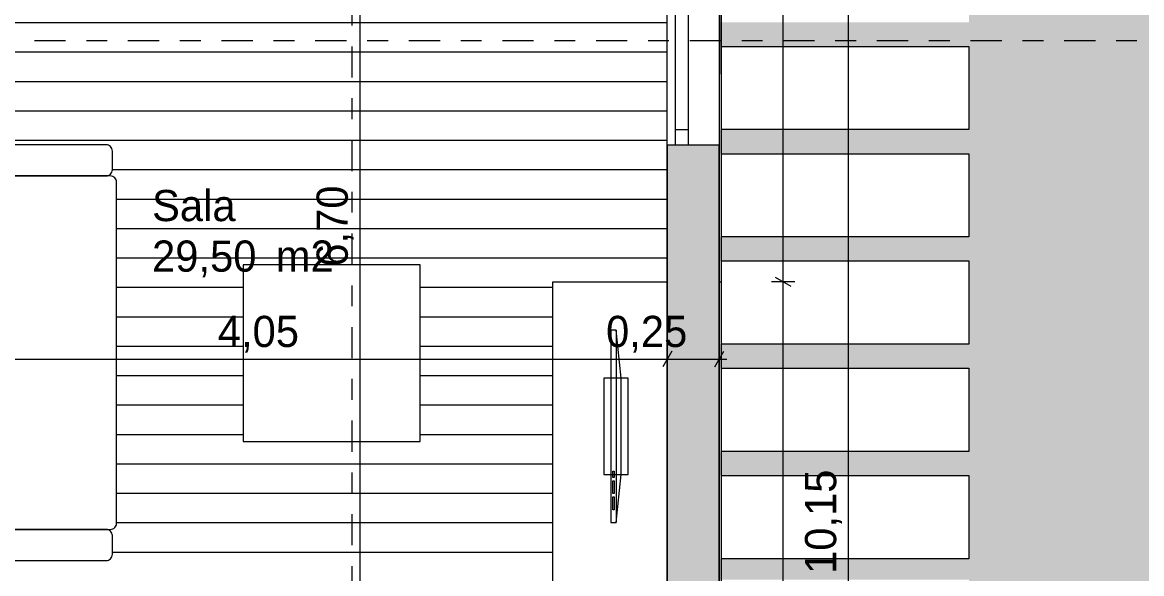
# Model space of a CAD drawing. Header units: metres. Extents: x -111189 to -108577, y -72951 to -72647.
# Drawn here: x -110702.23 to -110696.85, y -72933.22 to -72930.56 of the extents above; entities that cross this region are included whole.
import ezdxf

# ---------------------------------------------------------------- set-up
doc = ezdxf.new("R2010")
doc.units = ezdxf.units.M
doc.header["$MEASUREMENT"] = 0
doc.set_wipeout_variables(frame=1)
for name, pattern in [('Dashed', [0.423333, 0.211667, -0.211667]), ('OTK - Traço Ponto CORTES_ALÇ', [0.6, 0.3, -0.15, 0, -0.15]), ('Wipeout_Contour', [1, 0, -1])]:
    doc.linetypes.add(name, pattern=pattern)
for name, color, linetype in [('Planta Piso -1_1_01 - TERRENO PROPOSTO', 7, 'Continuous'), ('Planta Piso -1_1_07 - MUROS', 7, 'Continuous'), ('Planta Piso -1_1_14 - CORTES.Marcadores', 7, 'Continuous'), ('Planta Piso RC_1_00 - DESENHO 2D', 7, 'Continuous'), ('Planta Piso RC_1_01 - TERRENO PROPOSTO', 7, 'Continuous'), ('Planta Piso RC_1_03 - LAJES', 7, 'Continuous'), ('Planta Piso RC_1_05 - PAREDES..35', 7, 'Continuous'), ('Planta Piso RC_1_06 - FORRA', 7, 'Continuous'), ('Planta Piso RC_1_08 - EQUIPAMENTO AMOVIVEL', 7, 'Continuous'), ('Planta Piso RC_1_08 - EQUIPAMENTO FIXO', 7, 'Continuous'), ('Planta Piso RC_1_11 - ZONA_ÁREA', 7, 'Continuous'), ('Planta Piso RC_1_12 - COTAS GERAIS', 7, 'Continuous')]:
    doc.layers.add(name, color=color, linetype=linetype)
doc.styles.add('ESTILO_GERADO_3', font='AGENCYR.TTF')

# ---------------------------------------------------------------- blocks, each defined once
blk = doc.blocks.new('floor')
at = {"layer": 'Planta Piso RC_1_03 - LAJES', "color": 253, "linetype": 'Continuous', "lineweight": 9, "ltscale": 1000}
for p, q in [((-110702.3326, -72955.5644), (-110702.0826, -72955.5644)), ((-110702.3326, -72955.5644), (-110702.0826, -72955.5644)), ((-110702.0826, -72955.5644), (-110701.8326, -72955.5644)), ((-110702.0826, -72955.5644), (-110701.8326, -72955.5644)), ((-110701.8326, -72955.5644), (-110701.5826, -72955.5644)), ((-110701.8326, -72955.5644), (-110701.5826, -72955.5644)), ((-110701.5826, -72955.5644), (-110701.3326, -72955.5644)), ((-110701.5826, -72955.5644), (-110701.3326, -72955.5644)), ((-110701.3326, -72955.5644), (-110701.0826, -72955.5644)), ((-110701.3326, -72955.5644), (-110701.0826, -72955.5644)), ((-110701.0826, -72955.5644), (-110700.8326, -72955.5644)), ((-110701.0826, -72955.5644), (-110700.8326, -72955.5644)), ((-110700.8326, -72955.5644), (-110700.5826, -72955.5644)), ((-110700.8326, -72955.5644), (-110700.5826, -72955.5644)), ((-110700.5826, -72955.5644), (-110700.3326, -72955.5644)), ((-110700.5826, -72955.5644), (-110700.3326, -72955.5644)), ((-110700.3326, -72955.5644), (-110700.0826, -72955.5644)), ((-110700.3326, -72955.5644), (-110700.0826, -72955.5644)), ((-110700.0826, -72955.5644), (-110699.8326, -72955.5644)), ((-110700.0826, -72955.5644), (-110699.8326, -72955.5644)), ((-110699.8326, -72955.5644), (-110699.5826, -72955.5644)), ((-110699.8326, -72955.5644), (-110699.5826, -72955.5644)), ((-110699.5826, -72955.5644), (-110699.3326, -72955.5644)), ((-110699.5826, -72955.5644), (-110699.3326, -72955.5644)), ((-110699.3326, -72955.5644), (-110699.1326, -72955.5644)), ((-110699.3326, -72955.5644), (-110699.1326, -72955.5644)), ((-110702.3326, -72955.7059), (-110702.0826, -72955.7059)), ((-110702.3326, -72955.7059), (-110702.0826, -72955.7059)), ((-110702.0826, -72955.7059), (-110701.8326, -72955.7059)), ((-110702.0826, -72955.7059), (-110701.8326, -72955.7059)), ((-110701.8326, -72955.7059), (-110701.5826, -72955.7059)), ((-110701.8326, -72955.7059), (-110701.5826, -72955.7059)), ((-110701.5826, -72955.7059), (-110701.3326, -72955.7059)), ((-110701.5826, -72955.7059), (-110701.3326, -72955.7059)), ((-110701.3326, -72955.7059), (-110701.0826, -72955.7059)), ((-110701.3326, -72955.7059), (-110701.0826, -72955.7059)), ((-110701.0826, -72955.7059), (-110700.8326, -72955.7059)), ((-110701.0826, -72955.7059), (-110700.8326, -72955.7059)), ((-110700.8326, -72955.7059), (-110700.5826, -72955.7059)), ((-110700.8326, -72955.7059), (-110700.5826, -72955.7059)), ((-110700.5826, -72955.7059), (-110700.3326, -72955.7059)), ((-110700.5826, -72955.7059), (-110700.3326, -72955.7059)), ((-110700.3326, -72955.7059), (-110700.0826, -72955.7059)), ((-110700.3326, -72955.7059), (-110700.0826, -72955.7059)), ((-110700.0826, -72955.7059), (-110699.8326, -72955.7059)), ((-110700.0826, -72955.7059), (-110699.8326, -72955.7059)), ((-110699.8326, -72955.7059), (-110699.5826, -72955.7059)), ((-110699.8326, -72955.7059), (-110699.5826, -72955.7059)), ((-110699.5826, -72955.7059), (-110699.3326, -72955.7059)), ((-110699.5826, -72955.7059), (-110699.3326, -72955.7059)), ((-110699.3326, -72955.7059), (-110699.1326, -72955.7059)), ((-110699.3326, -72955.7059), (-110699.1326, -72955.7059)), ((-110702.3326, -72955.8474), (-110702.0826, -72955.8474)), ((-110702.3326, -72955.8474), (-110702.0826, -72955.8474)), ((-110702.0826, -72955.8474), (-110701.8326, -72955.8474)), ((-110702.0826, -72955.8474), (-110701.8326, -72955.8474)), ((-110701.8326, -72955.8474), (-110701.5826, -72955.8474)), ((-110701.8326, -72955.8474), (-110701.5826, -72955.8474)), ((-110701.5826, -72955.8474), (-110701.3326, -72955.8474)), ((-110701.5826, -72955.8474), (-110701.3326, -72955.8474)), ((-110701.3326, -72955.8474), (-110701.0826, -72955.8474)), ((-110701.3326, -72955.8474), (-110701.0826, -72955.8474)), ((-110701.0826, -72955.8474), (-110700.8326, -72955.8474)), ((-110701.0826, -72955.8474), (-110700.8326, -72955.8474)), ((-110700.8326, -72955.8474), (-110700.5826, -72955.8474)), ((-110700.8326, -72955.8474), (-110700.5826, -72955.8474)), ((-110700.5826, -72955.8474), (-110700.3326, -72955.8474)), ((-110700.5826, -72955.8474), (-110700.3326, -72955.8474)), ((-110700.3326, -72955.8474), (-110700.0826, -72955.8474)), ((-110700.3326, -72955.8474), (-110700.0826, -72955.8474)), ((-110700.0826, -72955.8474), (-110699.8326, -72955.8474)), ((-110700.0826, -72955.8474), (-110699.8326, -72955.8474)), ((-110699.8326, -72955.8474), (-110699.5826, -72955.8474)), ((-110699.8326, -72955.8474), (-110699.5826, -72955.8474)), ((-110699.5826, -72955.8474), (-110699.3326, -72955.8474)), ((-110699.5826, -72955.8474), (-110699.3326, -72955.8474)), ((-110699.3326, -72955.8474), (-110699.1326, -72955.8474)), ((-110699.3326, -72955.8474), (-110699.1326, -72955.8474)), ((-110702.3326, -72955.9889), (-110702.0826, -72955.9889)), ((-110702.3326, -72955.9889), (-110702.0826, -72955.9889)), ((-110702.0826, -72955.9889), (-110701.8326, -72955.9889)), ((-110702.0826, -72955.9889), (-110701.8326, -72955.9889)), ((-110701.8326, -72955.9889), (-110701.5826, -72955.9889)), ((-110701.8326, -72955.9889), (-110701.5826, -72955.9889)), ((-110701.5826, -72955.9889), (-110701.3326, -72955.9889)), ((-110701.5826, -72955.9889), (-110701.3326, -72955.9889)), ((-110701.3326, -72955.9889), (-110701.0826, -72955.9889)), ((-110701.3326, -72955.9889), (-110701.0826, -72955.9889)), ((-110701.0826, -72955.9889), (-110700.8326, -72955.9889)), ((-110701.0826, -72955.9889), (-110700.8326, -72955.9889)), ((-110700.8326, -72955.9889), (-110700.5826, -72955.9889)), ((-110700.8326, -72955.9889), (-110700.5826, -72955.9889)), ((-110700.5826, -72955.9889), (-110700.3326, -72955.9889)), ((-110700.5826, -72955.9889), (-110700.3326, -72955.9889)), ((-110700.3326, -72955.9889), (-110700.0826, -72955.9889)), ((-110700.3326, -72955.9889), (-110700.0826, -72955.9889)), ((-110700.0826, -72955.9889), (-110699.8326, -72955.9889)), ((-110700.0826, -72955.9889), (-110699.8326, -72955.9889)), ((-110699.8326, -72955.9889), (-110699.5826, -72955.9889)), ((-110699.8326, -72955.9889), (-110699.5826, -72955.9889)), ((-110699.5826, -72955.9889), (-110699.3326, -72955.9889)), ((-110699.5826, -72955.9889), (-110699.3326, -72955.9889)), ((-110699.3326, -72955.9889), (-110699.1326, -72955.9889)), ((-110699.3326, -72955.9889), (-110699.1326, -72955.9889)), ((-110702.3326, -72956.1304), (-110702.0826, -72956.1304)), ((-110702.3326, -72956.1304), (-110702.0826, -72956.1304)), ((-110702.0826, -72956.1304), (-110701.8326, -72956.1304)), ((-110702.0826, -72956.1304), (-110701.8326, -72956.1304)), ((-110701.8326, -72956.1304), (-110701.5826, -72956.1304)), ((-110701.8326, -72956.1304), (-110701.5826, -72956.1304)), ((-110701.5826, -72956.1304), (-110701.3326, -72956.1304)), ((-110701.5826, -72956.1304), (-110701.3326, -72956.1304)), ((-110701.3326, -72956.1304), (-110701.0826, -72956.1304)), ((-110701.3326, -72956.1304), (-110701.0826, -72956.1304)), ((-110701.0826, -72956.1304), (-110700.8326, -72956.1304)), ((-110701.0826, -72956.1304), (-110700.8326, -72956.1304)), ((-110700.8326, -72956.1304), (-110700.5826, -72956.1304)), ((-110700.8326, -72956.1304), (-110700.5826, -72956.1304)), ((-110700.5826, -72956.1304), (-110700.3326, -72956.1304)), ((-110700.5826, -72956.1304), (-110700.3326, -72956.1304)), ((-110700.3326, -72956.1304), (-110700.0826, -72956.1304)), ((-110700.3326, -72956.1304), (-110700.0826, -72956.1304)), ((-110700.0826, -72956.1304), (-110699.8326, -72956.1304)), ((-110700.0826, -72956.1304), (-110699.8326, -72956.1304)), ((-110699.8326, -72956.1304), (-110699.5826, -72956.1304)), ((-110699.8326, -72956.1304), (-110699.5826, -72956.1304)), ((-110699.5826, -72956.1304), (-110699.3326, -72956.1304)), ((-110699.5826, -72956.1304), (-110699.3326, -72956.1304)), ((-110699.3326, -72956.1304), (-110699.1326, -72956.1304)), ((-110699.3326, -72956.1304), (-110699.1326, -72956.1304)), ((-110701.8001, -72956.2719), (-110701.5826, -72956.2719)), ((-110701.8001, -72956.2719), (-110701.5826, -72956.2719)), ((-110701.5826, -72956.2719), (-110701.3326, -72956.2719)), ((-110701.5826, -72956.2719), (-110701.3326, -72956.2719)), ((-110701.3326, -72956.2719), (-110701.0826, -72956.2719)), ((-110701.3326, -72956.2719), (-110701.0826, -72956.2719)), ((-110701.0826, -72956.2719), (-110700.8326, -72956.2719)), ((-110701.0826, -72956.2719), (-110700.8326, -72956.2719)), ((-110700.8326, -72956.2719), (-110700.5826, -72956.2719)), ((-110700.8326, -72956.2719), (-110700.5826, -72956.2719)), ((-110700.5826, -72956.2719), (-110700.3326, -72956.2719)), ((-110700.5826, -72956.2719), (-110700.3326, -72956.2719)), ((-110700.3326, -72956.2719), (-110700.0826, -72956.2719)), ((-110700.3326, -72956.2719), (-110700.0826, -72956.2719)), ((-110700.0826, -72956.2719), (-110699.8326, -72956.2719)), ((-110700.0826, -72956.2719), (-110699.8326, -72956.2719)), ((-110699.8326, -72956.2719), (-110699.5826, -72956.2719)), ((-110699.8326, -72956.2719), (-110699.5826, -72956.2719)), ((-110699.5826, -72956.2719), (-110699.3326, -72956.2719)), ((-110699.5826, -72956.2719), (-110699.3326, -72956.2719)), ((-110699.3326, -72956.2719), (-110699.1326, -72956.2719)), ((-110699.3326, -72956.2719), (-110699.1326, -72956.2719)), ((-110701.7801, -72956.4134), (-110701.5826, -72956.4134)), ((-110701.7801, -72956.4134), (-110701.5826, -72956.4134)), ((-110701.5826, -72956.4134), (-110701.3326, -72956.4134)), ((-110701.5826, -72956.4134), (-110701.3326, -72956.4134)), ((-110701.3326, -72956.4134), (-110701.0826, -72956.4134)), ((-110701.3326, -72956.4134), (-110701.0826, -72956.4134)), ((-110701.0826, -72956.4134), (-110700.8326, -72956.4134)), ((-110701.0826, -72956.4134), (-110700.8326, -72956.4134)), ((-110700.8326, -72956.4134), (-110700.5826, -72956.4134)), ((-110700.8326, -72956.4134), (-110700.5826, -72956.4134)), ((-110700.5826, -72956.4134), (-110700.3326, -72956.4134)), ((-110700.5826, -72956.4134), (-110700.3326, -72956.4134)), ((-110700.3326, -72956.4134), (-110700.0826, -72956.4134)), ((-110700.3326, -72956.4134), (-110700.0826, -72956.4134)), ((-110700.0826, -72956.4134), (-110699.8326, -72956.4134)), ((-110700.0826, -72956.4134), (-110699.8326, -72956.4134)), ((-110699.8326, -72956.4134), (-110699.5826, -72956.4134)), ((-110699.8326, -72956.4134), (-110699.5826, -72956.4134)), ((-110699.5826, -72956.4134), (-110699.3326, -72956.4134)), ((-110699.5826, -72956.4134), (-110699.3326, -72956.4134)), ((-110699.3326, -72956.4134), (-110699.1326, -72956.4134)), ((-110699.3326, -72956.4134), (-110699.1326, -72956.4134)), ((-110701.7801, -72956.5549), (-110701.5826, -72956.5549)), ((-110701.7801, -72956.5549), (-110701.5826, -72956.5549)), ((-110701.5826, -72956.5549), (-110701.3326, -72956.5549)), ((-110701.5826, -72956.5549), (-110701.3326, -72956.5549)), ((-110701.3326, -72956.5549), (-110701.0826, -72956.5549)), ((-110701.3326, -72956.5549), (-110701.0826, -72956.5549)), ((-110701.0826, -72956.5549), (-110700.8326, -72956.5549)), ((-110701.0826, -72956.5549), (-110700.8326, -72956.5549)), ((-110700.8326, -72956.5549), (-110700.5826, -72956.5549)), ((-110700.8326, -72956.5549), (-110700.5826, -72956.5549)), ((-110700.5826, -72956.5549), (-110700.3326, -72956.5549)), ((-110700.5826, -72956.5549), (-110700.3326, -72956.5549)), ((-110700.3326, -72956.5549), (-110700.0826, -72956.5549)), ((-110700.3326, -72956.5549), (-110700.0826, -72956.5549)), ((-110700.0826, -72956.5549), (-110699.8326, -72956.5549)), ((-110700.0826, -72956.5549), (-110699.8326, -72956.5549)), ((-110699.8326, -72956.5549), (-110699.5826, -72956.5549)), ((-110699.8326, -72956.5549), (-110699.5826, -72956.5549)), ((-110699.5826, -72956.5549), (-110699.3326, -72956.5549)), ((-110699.5826, -72956.5549), (-110699.3326, -72956.5549)), ((-110699.3326, -72956.5549), (-110699.1326, -72956.5549)), ((-110699.3326, -72956.5549), (-110699.1326, -72956.5549)), ((-110701.7801, -72956.6964), (-110701.5826, -72956.6964)), ((-110701.7801, -72956.6964), (-110701.5826, -72956.6964)), ((-110701.5826, -72956.6964), (-110701.3326, -72956.6964)), ((-110701.5826, -72956.6964), (-110701.3326, -72956.6964)), ((-110701.3326, -72956.6964), (-110701.0826, -72956.6964)), ((-110701.3326, -72956.6964), (-110701.0826, -72956.6964)), ((-110701.0826, -72956.6964), (-110700.8326, -72956.6964)), ((-110701.0826, -72956.6964), (-110700.8326, -72956.6964)), ((-110700.8326, -72956.6964), (-110700.5826, -72956.6964)), ((-110700.8326, -72956.6964), (-110700.5826, -72956.6964)), ((-110700.5826, -72956.6964), (-110700.3326, -72956.6964)), ((-110700.5826, -72956.6964), (-110700.3326, -72956.6964)), ((-110700.3326, -72956.6964), (-110700.0826, -72956.6964)), ((-110700.3326, -72956.6964), (-110700.0826, -72956.6964)), ((-110700.0826, -72956.6964), (-110699.8326, -72956.6964)), ((-110700.0826, -72956.6964), (-110699.8326, -72956.6964)), ((-110699.8326, -72956.6964), (-110699.5826, -72956.6964)), ((-110699.8326, -72956.6964), (-110699.5826, -72956.6964)), ((-110699.5826, -72956.6964), (-110699.3326, -72956.6964)), ((-110699.5826, -72956.6964), (-110699.3326, -72956.6964)), ((-110699.3326, -72956.6964), (-110699.1326, -72956.6964)), ((-110699.3326, -72956.6964), (-110699.1326, -72956.6964)), ((-110701.7801, -72956.8379), (-110701.5826, -72956.8379)), ((-110701.7801, -72956.8379), (-110701.5826, -72956.8379)), ((-110701.5826, -72956.8379), (-110701.3326, -72956.8379)), ((-110701.5826, -72956.8379), (-110701.3326, -72956.8379)), ((-110701.3326, -72956.8379), (-110701.1713, -72956.8379)), ((-110701.3326, -72956.8379), (-110701.1713, -72956.8379)), ((-110700.3213, -72956.8379), (-110700.0826, -72956.8379)), ((-110700.3213, -72956.8379), (-110700.0826, -72956.8379)), ((-110700.0826, -72956.8379), (-110699.8326, -72956.8379)), ((-110700.0826, -72956.8379), (-110699.8326, -72956.8379)), ((-110699.8326, -72956.8379), (-110699.6826, -72956.8379)), ((-110699.8326, -72956.8379), (-110699.6826, -72956.8379)), ((-110701.7801, -72956.9794), (-110701.5826, -72956.9794)), ((-110701.7801, -72956.9794), (-110701.5826, -72956.9794)), ((-110701.5826, -72956.9794), (-110701.3326, -72956.9794)), ((-110701.5826, -72956.9794), (-110701.3326, -72956.9794)), ((-110701.3326, -72956.9794), (-110701.1713, -72956.9794)), ((-110701.3326, -72956.9794), (-110701.1713, -72956.9794)), ((-110700.3213, -72956.9794), (-110700.0826, -72956.9794)), ((-110700.3213, -72956.9794), (-110700.0826, -72956.9794)), ((-110700.0826, -72956.9794), (-110699.8326, -72956.9794)), ((-110700.0826, -72956.9794), (-110699.8326, -72956.9794)), ((-110699.8326, -72956.9794), (-110699.6826, -72956.9794)), ((-110699.8326, -72956.9794), (-110699.6826, -72956.9794)), ((-110701.7801, -72957.1209), (-110701.5826, -72957.1209)), ((-110701.7801, -72957.1209), (-110701.5826, -72957.1209)), ((-110701.5826, -72957.1209), (-110701.3326, -72957.1209)), ((-110701.5826, -72957.1209), (-110701.3326, -72957.1209)), ((-110701.3326, -72957.1209), (-110701.1713, -72957.1209)), ((-110701.3326, -72957.1209), (-110701.1713, -72957.1209)), ((-110700.3213, -72957.1209), (-110700.0826, -72957.1209)), ((-110700.3213, -72957.1209), (-110700.0826, -72957.1209)), ((-110700.0826, -72957.1209), (-110699.8326, -72957.1209)), ((-110700.0826, -72957.1209), (-110699.8326, -72957.1209)), ((-110699.8326, -72957.1209), (-110699.6826, -72957.1209)), ((-110699.8326, -72957.1209), (-110699.6826, -72957.1209)), ((-110701.7801, -72957.2624), (-110701.5826, -72957.2624)), ((-110701.7801, -72957.2624), (-110701.5826, -72957.2624)), ((-110701.5826, -72957.2624), (-110701.3326, -72957.2624)), ((-110701.5826, -72957.2624), (-110701.3326, -72957.2624)), ((-110701.3326, -72957.2624), (-110701.1713, -72957.2624)), ((-110701.3326, -72957.2624), (-110701.1713, -72957.2624)), ((-110700.3213, -72957.2624), (-110700.0826, -72957.2624)), ((-110700.3213, -72957.2624), (-110700.0826, -72957.2624)), ((-110700.0826, -72957.2624), (-110699.8326, -72957.2624)), ((-110700.0826, -72957.2624), (-110699.8326, -72957.2624)), ((-110699.8326, -72957.2624), (-110699.6826, -72957.2624)), ((-110699.8326, -72957.2624), (-110699.6826, -72957.2624)), ((-110701.7801, -72957.4039), (-110701.5826, -72957.4039)), ((-110701.7801, -72957.4039), (-110701.5826, -72957.4039)), ((-110701.5826, -72957.4039), (-110701.3326, -72957.4039)), ((-110701.5826, -72957.4039), (-110701.3326, -72957.4039)), ((-110701.3326, -72957.4039), (-110701.1713, -72957.4039)), ((-110701.3326, -72957.4039), (-110701.1713, -72957.4039)), ((-110700.3213, -72957.4039), (-110700.0826, -72957.4039)), ((-110700.3213, -72957.4039), (-110700.0826, -72957.4039)), ((-110700.0826, -72957.4039), (-110699.8326, -72957.4039)), ((-110700.0826, -72957.4039), (-110699.8326, -72957.4039)), ((-110699.8326, -72957.4039), (-110699.6826, -72957.4039)), ((-110699.8326, -72957.4039), (-110699.6826, -72957.4039)), ((-110701.7801, -72957.5454), (-110701.5826, -72957.5454)), ((-110701.7801, -72957.5454), (-110701.5826, -72957.5454)), ((-110701.5826, -72957.5454), (-110701.3326, -72957.5454)), ((-110701.5826, -72957.5454), (-110701.3326, -72957.5454)), ((-110701.3326, -72957.5454), (-110701.1713, -72957.5454)), ((-110701.3326, -72957.5454), (-110701.1713, -72957.5454)), ((-110700.3213, -72957.5454), (-110700.0826, -72957.5454)), ((-110700.3213, -72957.5454), (-110700.0826, -72957.5454)), ((-110700.0826, -72957.5454), (-110699.8326, -72957.5454)), ((-110700.0826, -72957.5454), (-110699.8326, -72957.5454)), ((-110699.8326, -72957.5454), (-110699.6826, -72957.5454)), ((-110699.8326, -72957.5454), (-110699.6826, -72957.5454)), ((-110701.7801, -72957.6869), (-110701.5826, -72957.6869)), ((-110701.7801, -72957.6869), (-110701.5826, -72957.6869)), ((-110701.5826, -72957.6869), (-110701.3326, -72957.6869)), ((-110701.5826, -72957.6869), (-110701.3326, -72957.6869)), ((-110701.3326, -72957.6869), (-110701.0826, -72957.6869)), ((-110701.3326, -72957.6869), (-110701.0826, -72957.6869)), ((-110701.0826, -72957.6869), (-110700.8326, -72957.6869)), ((-110701.0826, -72957.6869), (-110700.8326, -72957.6869)), ((-110700.8326, -72957.6869), (-110700.5826, -72957.6869)), ((-110700.8326, -72957.6869), (-110700.5826, -72957.6869)), ((-110700.5826, -72957.6869), (-110700.3326, -72957.6869)), ((-110700.5826, -72957.6869), (-110700.3326, -72957.6869)), ((-110700.3326, -72957.6869), (-110700.0826, -72957.6869)), ((-110700.3326, -72957.6869), (-110700.0826, -72957.6869)), ((-110700.0826, -72957.6869), (-110699.8326, -72957.6869)), ((-110700.0826, -72957.6869), (-110699.8326, -72957.6869)), ((-110699.8326, -72957.6869), (-110699.6826, -72957.6869)), ((-110699.8326, -72957.6869), (-110699.6826, -72957.6869)), ((-110701.7801, -72957.8284), (-110701.5826, -72957.8284)), ((-110701.7801, -72957.8284), (-110701.5826, -72957.8284)), ((-110701.5826, -72957.8284), (-110701.3326, -72957.8284)), ((-110701.5826, -72957.8284), (-110701.3326, -72957.8284)), ((-110701.3326, -72957.8284), (-110701.0826, -72957.8284)), ((-110701.3326, -72957.8284), (-110701.0826, -72957.8284)), ((-110701.0826, -72957.8284), (-110700.8326, -72957.8284)), ((-110701.0826, -72957.8284), (-110700.8326, -72957.8284)), ((-110700.8326, -72957.8284), (-110700.5826, -72957.8284)), ((-110700.8326, -72957.8284), (-110700.5826, -72957.8284)), ((-110700.5826, -72957.8284), (-110700.3326, -72957.8284)), ((-110700.5826, -72957.8284), (-110700.3326, -72957.8284)), ((-110700.3326, -72957.8284), (-110700.0826, -72957.8284)), ((-110700.3326, -72957.8284), (-110700.0826, -72957.8284)), ((-110700.0826, -72957.8284), (-110699.8326, -72957.8284)), ((-110700.0826, -72957.8284), (-110699.8326, -72957.8284)), ((-110699.8326, -72957.8284), (-110699.6826, -72957.8284)), ((-110699.8326, -72957.8284), (-110699.6826, -72957.8284)), ((-110701.7801, -72957.9699), (-110701.5826, -72957.9699)), ((-110701.7801, -72957.9699), (-110701.5826, -72957.9699)), ((-110701.5826, -72957.9699), (-110701.3326, -72957.9699)), ((-110701.5826, -72957.9699), (-110701.3326, -72957.9699)), ((-110701.3326, -72957.9699), (-110701.0826, -72957.9699)), ((-110701.3326, -72957.9699), (-110701.0826, -72957.9699)), ((-110701.0826, -72957.9699), (-110700.8326, -72957.9699)), ((-110701.0826, -72957.9699), (-110700.8326, -72957.9699)), ((-110700.8326, -72957.9699), (-110700.5826, -72957.9699)), ((-110700.8326, -72957.9699), (-110700.5826, -72957.9699)), ((-110700.5826, -72957.9699), (-110700.3326, -72957.9699)), ((-110700.5826, -72957.9699), (-110700.3326, -72957.9699)), ((-110700.3326, -72957.9699), (-110700.0826, -72957.9699)), ((-110700.3326, -72957.9699), (-110700.0826, -72957.9699)), ((-110700.0826, -72957.9699), (-110699.8326, -72957.9699)), ((-110700.0826, -72957.9699), (-110699.8326, -72957.9699)), ((-110699.8326, -72957.9699), (-110699.6826, -72957.9699)), ((-110699.8326, -72957.9699), (-110699.6826, -72957.9699)), ((-110701.8001, -72958.1114), (-110701.5826, -72958.1114)), ((-110701.8001, -72958.1114), (-110701.5826, -72958.1114)), ((-110701.5826, -72958.1114), (-110701.3326, -72958.1114)), ((-110701.5826, -72958.1114), (-110701.3326, -72958.1114)), ((-110701.3326, -72958.1114), (-110701.0826, -72958.1114)), ((-110701.3326, -72958.1114), (-110701.0826, -72958.1114)), ((-110701.0826, -72958.1114), (-110700.8326, -72958.1114)), ((-110701.0826, -72958.1114), (-110700.8326, -72958.1114)), ((-110700.8326, -72958.1114), (-110700.5826, -72958.1114)), ((-110700.8326, -72958.1114), (-110700.5826, -72958.1114)), ((-110700.5826, -72958.1114), (-110700.3326, -72958.1114)), ((-110700.5826, -72958.1114), (-110700.3326, -72958.1114)), ((-110700.3326, -72958.1114), (-110700.0826, -72958.1114)), ((-110700.3326, -72958.1114), (-110700.0826, -72958.1114)), ((-110700.0826, -72958.1114), (-110699.8326, -72958.1114)), ((-110700.0826, -72958.1114), (-110699.8326, -72958.1114)), ((-110699.8326, -72958.1114), (-110699.6826, -72958.1114)), ((-110699.8326, -72958.1114), (-110699.6826, -72958.1114))]:
    blk.add_line(p, q, dxfattribs=at)

msp = doc.modelspace()

# ---------------------------------------------------------------- hatches: boundary and pattern name
at = {"layer": 'Planta Piso -1_1_07 - MUROS', "linetype": 'Continuous', "lineweight": 0, "true_color": 0x939598}
h = msp.add_hatch(color=252, dxfattribs=at)
h.paths.add_polyline_path([(-110698.8826, -72931.1539), (-110699.1326, -72931.1539), (-110699.1326, -72931.3597), (-110698.8826, -72931.3597)])
h.paths.add_polyline_path([(-110698.8826, -72931.3597), (-110699.1326, -72931.3597), (-110699.1326, -72932.183), (-110698.8826, -72932.183)])
h.paths.add_polyline_path([(-110698.8826, -72932.183), (-110699.1326, -72932.183), (-110699.1326, -72932.8547), (-110698.8826, -72932.8547)])
h.paths.add_polyline_path([(-110698.8826, -72932.8547), (-110699.1326, -72932.8547), (-110699.1326, -72933.0047), (-110698.8826, -72933.0047)])
h.paths.add_polyline_path([(-110698.8826, -72933.0047), (-110699.1326, -72933.0047), (-110699.1326, -72934.9539), (-110699.1326, -72935.2039), (-110698.8826, -72935.2039)])

# ---------------------------------------------------------------- linework, layer by layer
at = {"layer": 'Planta Piso -1_1_14 - CORTES.Marcadores', "color": 7, "linetype": 'OTK - Traço Ponto CORTES_ALÇ', "lineweight": 5, "ltscale": 0.5}
msp.add_line((-110700.6481, -72943.4289), (-110700.6481, -72921.3982), dxfattribs=at)
at = {"layer": 'Planta Piso RC_1_00 - DESENHO 2D', "color": 7, "linetype": 'Dashed', "lineweight": 5, "ltscale": 0.35, "flags": 128}
msp.add_lwpolyline([(-110708.8326, -72942.6896), (-110705.4427, -72942.0203), (-110704.9418, -72941.9214), (-110704.2335, -72941.7815), (-110703.7109, -72941.6784), (-110702.7227, -72941.4832), (-110702.4189, -72941.4233), (-110701.4825, -72941.2384), (-110701.315, -72941.2053), (-110700.7284, -72941.0895), (-110700.6487, -72941.0738), (-110700.5399, -72941.0523), (-110700.4698, -72941.0384), (-110700.0906, -72940.9636), (-110700.0551, -72940.9566), (-110699.5408, -72940.855), (-110699.5028, -72940.8475), (-110698.9162, -72940.7317), (-110698.412, -72940.6321), (-110698.3294, -72940.6158), (-110696.8881, -72940.3313), (-110694.0675, -72939.7744), (-110694.0267, -72939.7663), (-110694.0368, -72938.9649), (-110694.0471, -72938.1539), (-110694.0527, -72936.7258), (-110694.0545, -72936.2737), (-110694.0561, -72935.8568), (-110694.0627, -72934.1966), (-110694.0651, -72933.5929), (-110694.0666, -72933.1934), (-110694.0669, -72933.1216), (-110694.0677, -72932.9184), (-110694.0702, -72932.2988), (-110694.0803, -72929.7216), (-110694.0871, -72928.0039), (-110694.1838, -72928.0039), (-110694.8559, -72928.0039), (-110695.9344, -72928.0039), (-110696.6026, -72928.0039), (-110696.8881, -72928.0039), (-110697.1737, -72928.0039), (-110697.202, -72928.0039), (-110697.3423, -72928.0039), (-110697.4654, -72928.0039), (-110697.5765, -72928.0039), (-110697.8852, -72928.0039), (-110698.1061, -72928.0039), (-110698.303, -72928.0039), (-110698.6952, -72928.0039), (-110698.8812, -72928.0039), (-110698.8813, -72928.7105), (-110698.8813, -72929.1132), (-110698.8814, -72929.3936), (-110698.8814, -72929.5192), (-110698.8814, -72929.583), (-110698.8815, -72930.0551), (-110698.8815, -72930.3831), (-110698.8817, -72931.5821), (-110698.8819, -72933.2863), (-110698.8822, -72935.4068), (-110698.8823, -72936.0907), (-110698.8824, -72936.2945), (-110698.8824, -72936.7258), (-110698.8826, -72937.6528), (-110698.8826, -72937.9089), (-110698.9235, -72937.9089), (-110699.1897, -72937.9089), (-110699.2261, -72937.9089), (-110699.4937, -72937.9089), (-110699.7923, -72937.9089), (-110700.1746, -72937.9089), (-110700.4276, -72937.9089), (-110700.4447, -72937.9089), (-110700.7591, -72937.9089), (-110700.9405, -72937.9089), (-110700.9735, -72937.9089), (-110701.0244, -72937.9089), (-110701.0614, -72937.9089), (-110701.2713, -72937.9089), (-110701.5393, -72937.9089), (-110701.6138, -72937.9089), (-110701.8008, -72937.9089), (-110702.2069, -72937.9089), (-110702.4579, -72937.9089), (-110702.5877, -72937.9089), (-110703.5826, -72937.9089), (-110703.5826, -72938.1539), (-110703.9789, -72938.1539), (-110704.3945, -72938.1539), (-110704.6847, -72938.1539), (-110705.1798, -72938.1539), (-110705.437, -72938.1539), (-110705.8911, -72938.1539), (-110706.0577, -72938.1539), (-110706.9322, -72938.1539), (-110708.8326, -72938.1539), (-110708.8326, -72935.6158), (-110710.3334, -72935.6158), (-110710.3334, -72941.0755), (-110708.8326, -72941.1839)], close=True, dxfattribs=at)
at = {"layer": 'Planta Piso RC_1_01 - TERRENO PROPOSTO', "color": 8, "linetype": 'Continuous', "lineweight": 13, "ltscale": 1000}
for p, q in [((-110699.379, -72932.0439), (-110699.379, -72932.9694)), ((-110699.394, -72932.7534), (-110699.394, -72932.7226)), ((-110699.394, -72932.7226), (-110699.3878, -72932.7226)), ((-110699.3878, -72932.7226), (-110699.3878, -72932.7534)), ((-110699.3878, -72932.7534), (-110699.394, -72932.7534)), ((-110699.394, -72932.8305), (-110699.394, -72932.7688)), ((-110699.394, -72932.7688), (-110699.3878, -72932.7688)), ((-110699.3878, -72932.7688), (-110699.3878, -72932.8305)), ((-110699.3878, -72932.8305), (-110699.394, -72932.8305)), ((-110699.394, -72932.9077), (-110699.394, -72932.846)), ((-110699.394, -72932.846), (-110699.3878, -72932.846)), ((-110699.3878, -72932.846), (-110699.3878, -72932.9077)), ((-110699.3878, -72932.9077), (-110699.394, -72932.9077))]:
    msp.add_line(p, q, dxfattribs=at)
at = {"layer": 'Planta Piso RC_1_01 - TERRENO PROPOSTO', "color": 8, "linetype": 'Continuous', "lineweight": 13, "ltscale": 1000, "flags": 128}
for points in [[(-110699.404, -72932.0439), (-110699.404, -72932.9694), (-110699.379, -72932.9694), (-110699.354, -72932.738), (-110699.354, -72932.2752), (-110699.379, -72932.0439)], [(-110699.4369, -72932.2752), (-110699.4369, -72932.738), (-110699.3212, -72932.738), (-110699.3212, -72932.2752)]]:
    msp.add_lwpolyline(points, close=True, dxfattribs=at)
at = {"layer": 'Planta Piso RC_1_03 - LAJES', "color": 7, "linetype": 'Continuous', "lineweight": 13, "ltscale": 1000, "flags": 128}
for points in [[(-110708.8326, -72938.1539), (-110708.8326, -72928.0039), (-110698.8826, -72928.0039), (-110698.8826, -72935.2039), (-110703.5826, -72935.2039), (-110703.5826, -72938.1539)], [(-110698.8725, -72931.0789), (-110698.8725, -72930.6789), (-110697.6826, -72930.6789), (-110697.6826, -72931.0789)], [(-110698.8725, -72931.5952), (-110698.8725, -72931.1952), (-110697.6826, -72931.1952), (-110697.6826, -72931.5952)]]:
    msp.add_lwpolyline(points, close=True, dxfattribs=at)
msp.add_lwpolyline([(-110703.1826, -72934.9539), (-110699.1326, -72934.9539), (-110699.1326, -72928.2539), (-110703.1826, -72928.2539)], dxfattribs=at)
at = {"layer": 'Planta Piso RC_1_05 - PAREDES..35', "color": 7, "linetype": 'Continuous', "lineweight": 13, "ltscale": 1000}
for p, q in [((-110699.0926, -72931.0789), (-110699.0926, -72930.0289)), ((-110699.0326, -72930.0289), (-110699.0326, -72931.0789)), ((-110699.0926, -72931.1539), (-110699.0926, -72931.0789)), ((-110699.0926, -72931.0789), (-110699.0326, -72931.0789)), ((-110699.0326, -72931.0789), (-110699.0326, -72931.1539)), ((-110699.0926, -72931.1539), (-110699.1326, -72931.1539)), ((-110699.0326, -72931.1539), (-110699.0926, -72931.1539)), ((-110699.0326, -72931.1539), (-110699.0926, -72931.1539)), ((-110698.8826, -72931.1539), (-110699.0326, -72931.1539))]:
    msp.add_line(p, q, dxfattribs=at)
at = {"layer": 'Planta Piso RC_1_05 - PAREDES..35', "color": 7, "linetype": 'Continuous', "lineweight": 20, "ltscale": 1000}
for p, q in [((-110699.0926, -72931.1539), (-110699.1326, -72931.1539)), ((-110699.0326, -72931.1539), (-110699.0926, -72931.1539)), ((-110698.8826, -72931.1539), (-110699.0326, -72931.1539))]:
    msp.add_line(p, q, dxfattribs=at)
at = {"layer": 'Planta Piso RC_1_05 - PAREDES..35', "color": 7, "linetype": 'Continuous', "lineweight": 20, "ltscale": 1000, "flags": 128}
msp.add_lwpolyline([(-110699.1326, -72931.1539), (-110699.1326, -72934.9539)], dxfattribs=at)
at = {"layer": 'Planta Piso RC_1_08 - EQUIPAMENTO AMOVIVEL', "color": 7, "linetype": 'Continuous', "lineweight": 13, "ltscale": 1000, "flags": 128}
for points in [[(-110701.8301, -72931.3024, 0.414214), (-110701.8001, -72931.2724), (-110701.8001, -72931.1824, 0.414214), (-110701.8301, -72931.1524), (-110702.5001, -72931.1524, 0.414214), (-110702.5301, -72931.1824), (-110702.5301, -72931.2724, 0.414214), (-110702.5001, -72931.3024)], [(-110701.8101, -72933.0024, 0.414214), (-110701.7801, -72932.9724), (-110701.7801, -72931.3324, 0.414214), (-110701.8101, -72931.3024), (-110702.3501, -72931.3024, 0.414214), (-110702.3801, -72931.3324), (-110702.3801, -72932.9724, 0.414214), (-110702.3501, -72933.0024)], [(-110701.8301, -72933.1524, 0.414214), (-110701.8001, -72933.1224), (-110701.8001, -72933.0324, 0.414214), (-110701.8301, -72933.0024), (-110702.5001, -72933.0024, 0.414214), (-110702.5301, -72933.0324), (-110702.5301, -72933.1224, 0.414214), (-110702.5001, -72933.1524)]]:
    msp.add_lwpolyline(points, format="xyb", close=True, dxfattribs=at)
msp.add_lwpolyline([(-110700.3213, -72931.7297), (-110701.1713, -72931.7297), (-110701.1713, -72932.5797), (-110700.3213, -72932.5797)], close=True, dxfattribs=at)
at = {"layer": 'Planta Piso RC_1_08 - EQUIPAMENTO FIXO', "color": 7, "linetype": 'Continuous', "lineweight": 13, "ltscale": 1000, "flags": 128}
msp.add_lwpolyline([(-110699.1326, -72931.8112), (-110699.1326, -72933.2539), (-110699.6826, -72933.2539), (-110699.6826, -72931.8112)], close=True, dxfattribs=at)
at = {"layer": 'Planta Piso RC_1_12 - COTAS GERAIS', "color": 7, "linetype": 'Continuous', "lineweight": 5, "ltscale": 1000}
for p, q in [((-110698.5761, -72931.8109), (-110698.5761, -72928.0039)), ((-110698.2627, -72928.0039), (-110698.2627, -72938.1539)), ((-110700.6106, -72928.2539), (-110700.6106, -72934.9539)), ((-110698.5199, -72931.8109), (-110698.6324, -72931.8109)), ((-110698.6136, -72931.7893), (-110698.5386, -72931.8326)), ((-110698.5761, -72935.2039), (-110698.5761, -72931.8109)), ((-110699.1326, -72932.2393), (-110699.1326, -72932.1268)), ((-110703.1826, -72932.183), (-110699.1326, -72932.183)), ((-110699.111, -72932.1455), (-110699.1543, -72932.2205))]:
    msp.add_line(p, q, dxfattribs=at)

# ---------------------------------------------------------------- block references
at = {"layer": 'Planta Piso RC_1_03 - LAJES'}
msp.add_blockref('floor', (0, 25), dxfattribs=at)

# ---------------------------------------------------------------- texts
at = {"layer": 'Planta Piso RC_1_11 - ZONA_ÁREA', "color": 7, "linetype": 'Continuous', "lineweight": 5, "char_height": 0.15, "attachment_point": 1, "style": 'ESTILO_GERADO_3'}
for s, insert in [('\\A1;{\\pql;\\pt0;\\fAgency FB|b0|i0|c0|p0;\\W1.000000;Sala}', (-110701.6093, -72931.3696)), ('\\A1;{\\pql;\\pt0,24.1;\\fAgency FB|b0|i0|c0|p0;\\W1.000000;29,50\\fAgency FB|b0|i0|c0|p0;\\W1.000000;\\A1{\\H.66x;\\S^  ;}\\fAgency FB|b0|i0|c0|p0;\\W1.000000; m2\\fAgency FB|b0|i0|c0|p0;\\W1.000000;\\A1{\\H.66x;\\S^  ;}}', (-110701.6093, -72931.6128))]:
    msp.add_mtext(s, dxfattribs=dict(at, insert=insert))
at = {"layer": 'Planta Piso RC_1_12 - COTAS GERAIS', "color": 7, "linetype": 'Continuous', "lineweight": 5, "char_height": 0.15, "attachment_point": 7, "rotation": 90, "style": 'ESTILO_GERADO_3'}
for s, insert, width in [('\\A1;{\\pql;\\fAgency FB|b0|i0|c0|p0;\\W1.000000;6,70}', (-110700.6406, -72931.7388), 0.269848), ('\\A1;{\\pql;\\fAgency FB|b0|i0|c0|p0;\\W1.000000;10,15}', (-110698.2927, -72933.2168), 0.275835)]:
    msp.add_mtext(s, dxfattribs=dict(at, insert=insert, width=width))
at = {"layer": 'Planta Piso RC_1_12 - COTAS GERAIS', "color": 7, "linetype": 'Continuous', "lineweight": 5, "char_height": 0.15, "attachment_point": 7, "style": 'ESTILO_GERADO_3'}
for s, insert, width in [('\\A1;{\\pql;\\fAgency FB|b0|i0|c0|p0;\\W1.000000;4,05}', (-110701.2933, -72932.153), 0.271274), ('\\A1;{\\pql;\\fAgency FB|b0|i0|c0|p0;\\W1.000000;0,25}', (-110699.427, -72932.153), 0.272699)]:
    msp.add_mtext(s, dxfattribs=dict(at, insert=insert, width=width))

# ---------------------------------------------------------------- next in the draw order: wipeouts: each hides what was drawn before it
at = {"color": 254, "linetype": 'Wipeout_Contour', "lineweight": 0, "ltscale": 530260.897526}
msp.add_wipeout([(-110698.8825, -72931.8109), (-110698.8825, -72935.2139), (-110698.8725, -72935.2139), (-110698.8725, -72931.8109)], dxfattribs=at).dxf.layer = 'Planta Piso RC_1_06 - FORRA'

# ---------------------------------------------------------------- next in the draw order: linework, layer by layer
at = {"layer": 'Planta Piso RC_1_03 - LAJES', "color": 7, "linetype": 'Continuous', "lineweight": 13, "ltscale": 1000, "flags": 128}
for points in [[(-110698.8725, -72932.1114), (-110698.8725, -72931.7114), (-110697.6826, -72931.7114), (-110697.6826, -72932.1114)], [(-110698.8725, -72932.6277), (-110698.8725, -72932.2277), (-110697.6826, -72932.2277), (-110697.6826, -72932.6277)], [(-110698.8725, -72933.1439), (-110698.8725, -72932.7439), (-110697.6826, -72932.7439), (-110697.6826, -72933.1439)]]:
    msp.add_lwpolyline(points, close=True, dxfattribs=at)
at = {"layer": 'Planta Piso RC_1_05 - PAREDES..35', "color": 7, "linetype": 'Continuous', "lineweight": 20, "ltscale": 1000, "flags": 128}
msp.add_lwpolyline([(-110698.8826, -72935.2039), (-110698.8826, -72931.1539)], dxfattribs=at)
at = {"layer": 'Planta Piso RC_1_06 - FORRA', "color": 7, "linetype": 'Continuous', "lineweight": 13, "ltscale": 1000, "flags": 128}
for points in [[(-110698.8825, -72931.8109), (-110698.8825, -72935.2139)], [(-110698.8725, -72931.8109), (-110698.8825, -72931.8109)], [(-110698.8725, -72935.2139), (-110698.8725, -72931.8109)]]:
    msp.add_lwpolyline(points, dxfattribs=at)
at = {"layer": 'Planta Piso RC_1_12 - COTAS GERAIS', "color": 7, "linetype": 'Continuous', "lineweight": 5, "ltscale": 1000}
for p, q in [((-110698.8826, -72932.2393), (-110698.8826, -72932.1268)), ((-110699.1326, -72932.183), (-110698.8826, -72932.183)), ((-110698.9043, -72932.2205), (-110698.861, -72932.1455)), ((-110698.8826, -72932.183), (-110698.846, -72932.183))]:
    msp.add_line(p, q, dxfattribs=at)

# ---------------------------------------------------------------- next in the draw order: wipeouts: each hides what was drawn before it
at = {"color": 254, "linetype": 'Wipeout_Contour', "lineweight": 0, "ltscale": 530254.954477}
msp.add_wipeout([(-110698.8725, -72931.8109), (-110698.8718, -72929.8138), (-110698.8818, -72929.8138), (-110698.8825, -72931.8109)], dxfattribs=at).dxf.layer = 'Planta Piso RC_1_06 - FORRA'

# ---------------------------------------------------------------- next in the draw order: hatches: boundary and pattern name
at = {"layer": 'Planta Piso -1_1_01 - TERRENO PROPOSTO', "linetype": 'Continuous', "lineweight": 0, "true_color": 0xd7ebd2, "transparency": 33554539}
msp.add_hatch(color=254, dxfattribs=at).paths.add_polyline_path([(-110694.0627, -72934.1966), (-110694.0651, -72933.5929), (-110694.0666, -72933.1934), (-110694.0669, -72933.1216), (-110694.0677, -72932.9184), (-110694.0702, -72932.2988), (-110694.0803, -72929.7216), (-110694.0871, -72928.0039), (-110697.6826, -72928.0039), (-110697.8852, -72928.0039), (-110698.1061, -72928.0039), (-110698.303, -72928.0039), (-110698.6952, -72928.0039), (-110698.8812, -72928.0039), (-110698.8812, -72928.0976), (-110697.6826, -72928.0976), (-110697.6826, -72928.4976), (-110698.8812, -72928.4976), (-110698.8813, -72928.6139), (-110697.6826, -72928.6139), (-110697.6826, -72929.0139), (-110698.8813, -72929.0139), (-110698.8813, -72929.1301), (-110697.6826, -72929.1301), (-110697.6826, -72929.5301), (-110698.8726, -72929.5301), (-110698.8726, -72929.6457), (-110698.8726, -72929.6464), (-110697.6826, -72929.6464), (-110697.6826, -72930.0464), (-110698.8815, -72930.0464), (-110698.8815, -72930.1626), (-110697.6826, -72930.1626), (-110697.6826, -72930.5626), (-110698.8815, -72930.5626), (-110698.8816, -72930.6789), (-110697.6826, -72930.6789), (-110697.6826, -72931.0789), (-110698.8816, -72931.0789), (-110698.8816, -72931.1952), (-110697.6826, -72931.1952), (-110697.6826, -72931.5952), (-110698.8817, -72931.5952), (-110698.8817, -72931.7114), (-110697.6826, -72931.7114), (-110697.6826, -72932.1114), (-110698.8818, -72932.1114), (-110698.8818, -72932.2277), (-110697.6826, -72932.2277), (-110697.6826, -72932.6277), (-110698.8818, -72932.6277), (-110698.8819, -72932.7439), (-110697.6826, -72932.7439), (-110697.6826, -72933.1439), (-110698.8819, -72933.1439), (-110698.8819, -72933.2439), (-110697.6826, -72933.2439), (-110697.6826, -72933.5239), (-110697.6826, -72933.8039), (-110697.6826, -72934.0839), (-110697.6826, -72934.3639), (-110697.6826, -72934.6439), (-110697.6826, -72934.9239), (-110697.6826, -72935.2039), (-110697.4826, -72935.2039), (-110697.4826, -72939.2539), (-110702.0826, -72939.2539), (-110702.0826, -72940.0539), (-110708.6826, -72940.0539), (-110708.6826, -72942.66), (-110705.4427, -72942.0203), (-110694.0267, -72939.7663), (-110694.0368, -72938.9649), (-110694.0471, -72938.1539), (-110694.0527, -72936.7258), (-110694.0545, -72936.2737), (-110694.0561, -72935.8568)])

# ---------------------------------------------------------------- next in the draw order: linework, layer by layer
at = {"layer": 'Planta Piso -1_1_14 - CORTES.Marcadores', "color": 7, "linetype": 'OTK - Traço Ponto CORTES_ALÇ', "lineweight": 5, "ltscale": 0.5}
msp.add_line((-110714.775, -72930.6507), (-110691.7726, -72930.6507), dxfattribs=at)
at = {"layer": 'Planta Piso RC_1_06 - FORRA', "color": 7, "linetype": 'Continuous', "lineweight": 13, "ltscale": 1000, "flags": 128}
for points in [[(-110698.8818, -72929.8138), (-110698.8825, -72931.8109)], [(-110698.8725, -72931.8109), (-110698.8718, -72929.8138)], [(-110698.8825, -72931.8109), (-110698.8725, -72931.8109)]]:
    msp.add_lwpolyline(points, dxfattribs=at)

doc.saveas('drawing.dxf')
